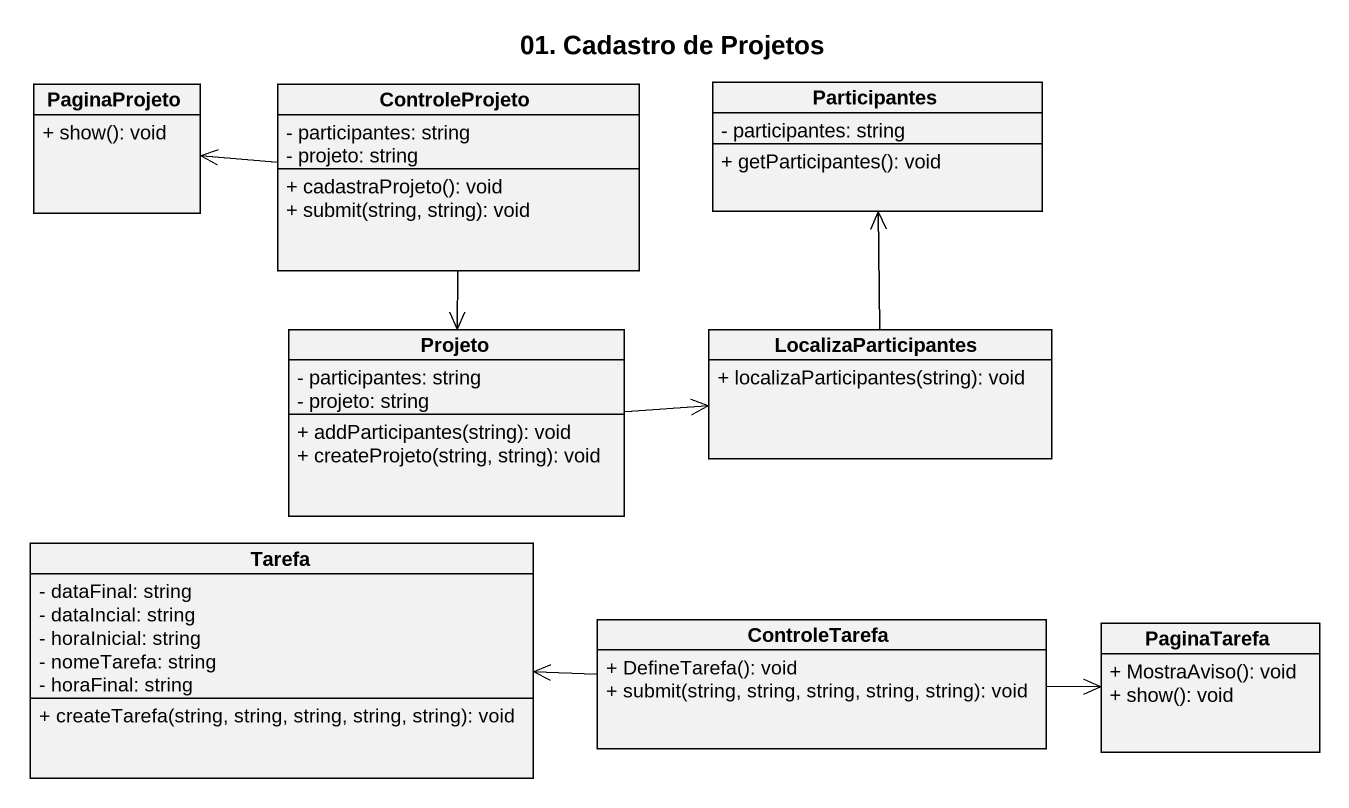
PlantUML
@startuml
title 01. Cadastro de Projetos
hide circle
hide empty members
skinparam classAttributeIconSize 0
class PaginaProjeto {
  + show(): void
}
class ControleProjeto {
  - participantes: string
  - projeto: string
  + cadastraProjeto(): void
  + submit(string, string): void
}
class Participantes {
  - participantes: string
  + getParticipantes(): void
}
class Projeto {
  - participantes: string
  - projeto: string
  + addParticipantes(string): void
  + createProjeto(string, string): void
}
class LocalizaParticipantes {
  + localizaParticipantes(string): void
}
class Tarefa {
  - dataFinal: string
  - dataIncial: string
  - horaInicial: string
  - nomeTarefa: string
  - horaFinal: string
  + createTarefa(string, string, string, string, string): void
}
class ControleTarefa {
  + DefineTarefa(): void
  + submit(string, string, string, string, string): void
}
class PaginaTarefa {
  + MostraAviso(): void
  + show(): void
}
ControleProjeto -left-> PaginaProjeto
ControleProjeto --> Projeto
Projeto -right-> LocalizaParticipantes
LocalizaParticipantes -up-> Participantes
ControleTarefa -left-> Tarefa
ControleTarefa -right-> PaginaTarefa
@enduml
